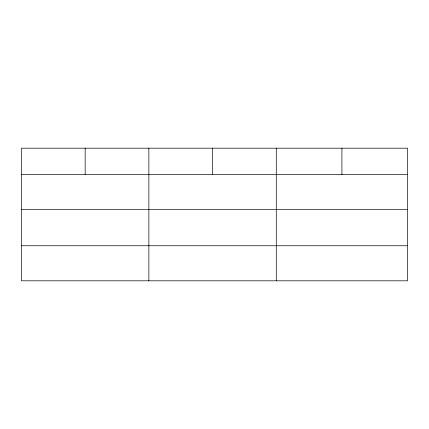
<?xml version="1.0" encoding="UTF-8"?>
<svg xmlns="http://www.w3.org/2000/svg" width="429" height="429" viewBox="0 0 429 429"><rect width="100%" height="100%" fill="white"/><g stroke="black" fill="none" stroke-linecap="round" stroke-linejoin="round"><path stroke-width="0.64" d="M407.55 209.631L407.55 148.193L21.45 148.193L21.45 280.807L407.55 280.807L407.55 209.631L21.45 209.631M21.45 174.571L407.55 174.571M21.45 245.747L407.55 245.747M341.913 148.193L341.913 174.571M276.276 148.193L276.276 280.807M212.569 148.193L212.569 174.571M148.863 148.193L148.863 280.807M85.157 148.193L85.157 174.571"/></g></svg>
